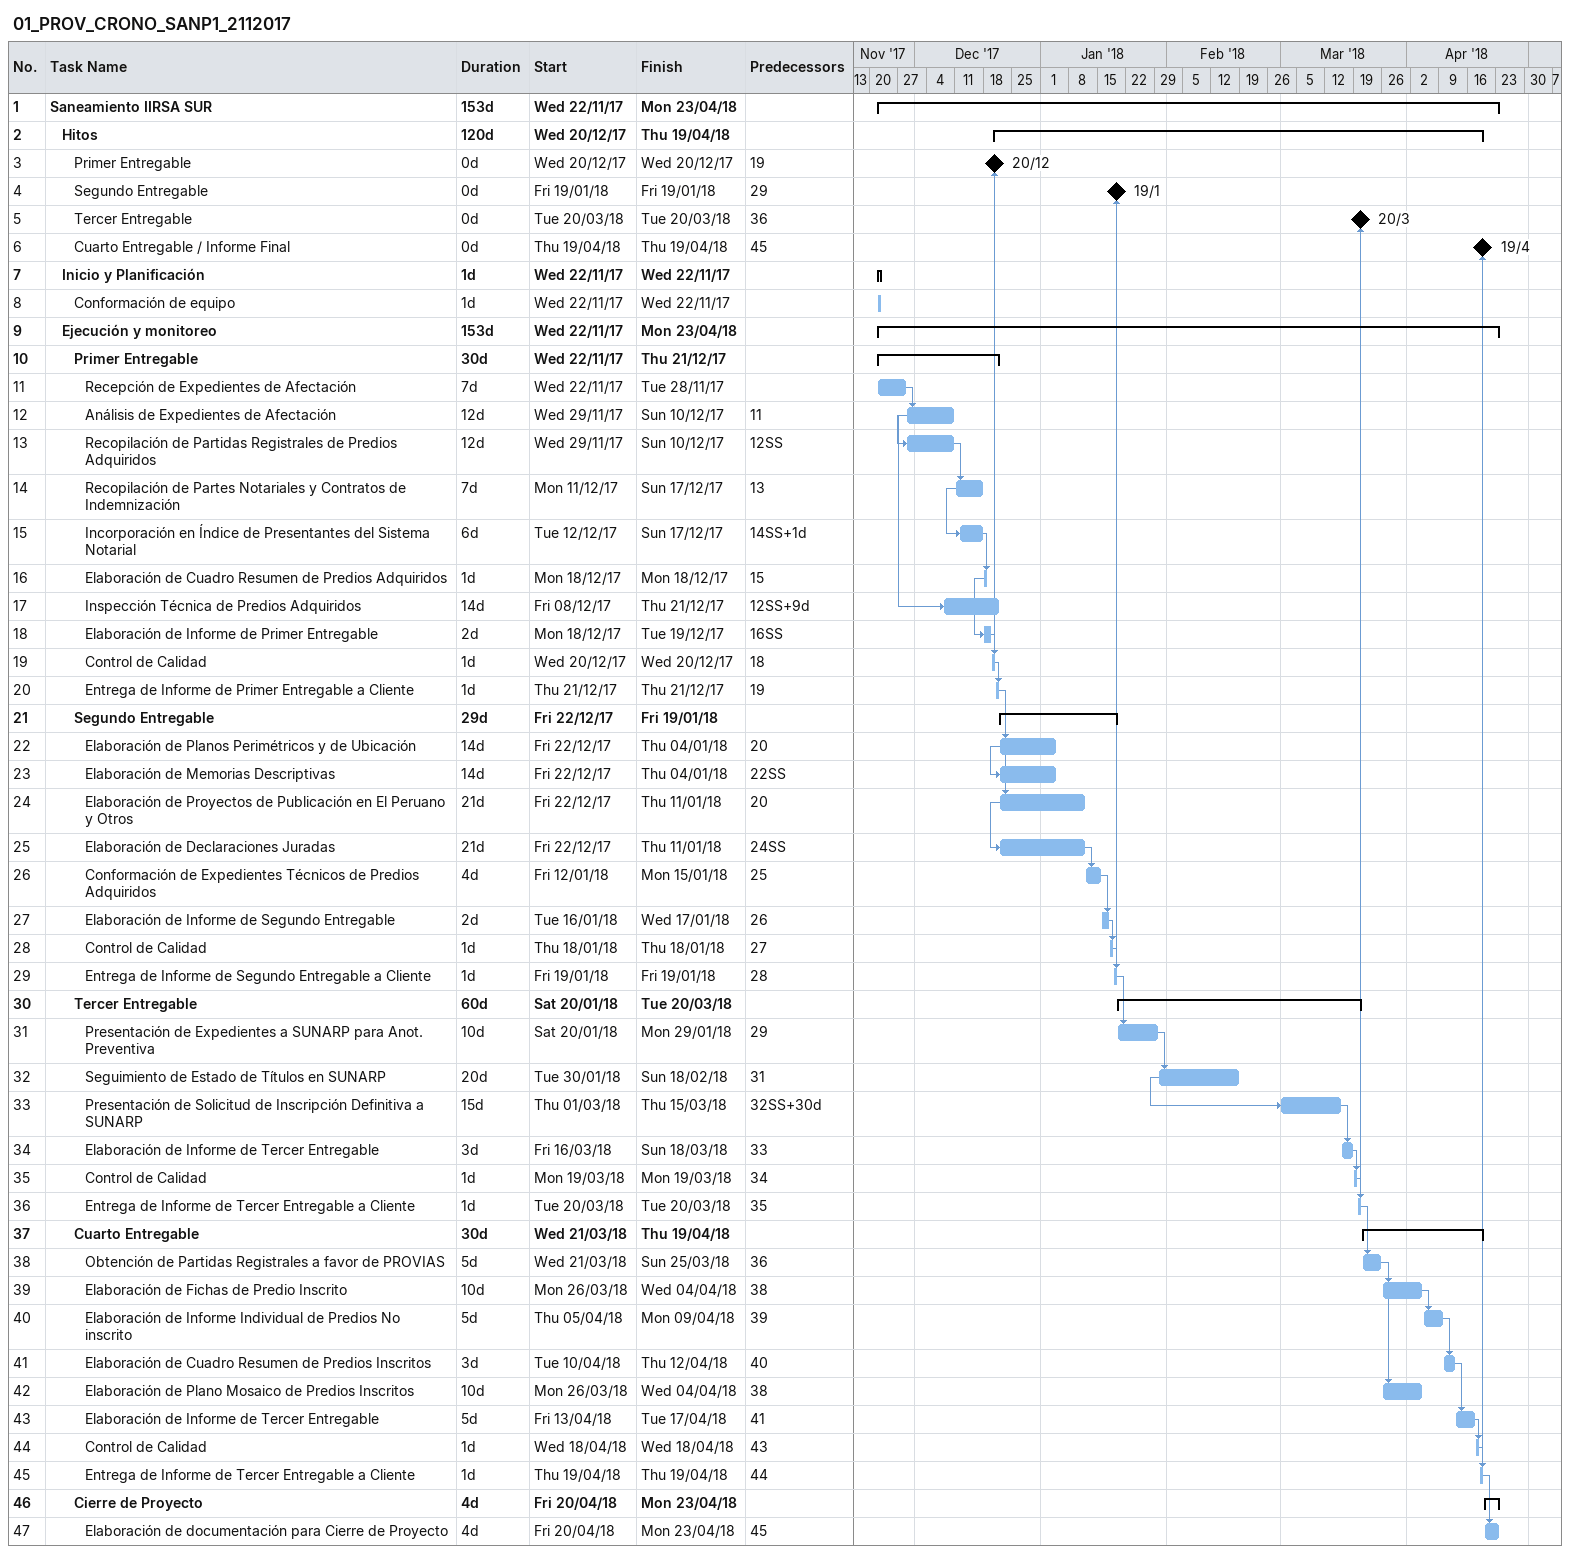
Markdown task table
01_PROV_CRONO_SANP1_2112017

| ID | Level | Task | Duration | Start | Finish | Predecessors |
|---|---|---|---|---|---|---|
| 1 | 1 | **Saneamiento IIRSA SUR** | 153d | 2017-11-22 | 2018-04-23 |  |
| 2 | 2 | **Hitos** | 120d | 2017-12-20 | 2018-04-19 |  |
| 3 | 3 | Primer Entregable | 0d | 2017-12-20 | 2017-12-20 | 19 |
| 4 | 3 | Segundo Entregable | 0d | 2018-01-19 | 2018-01-19 | 29 |
| 5 | 3 | Tercer Entregable | 0d | 2018-03-20 | 2018-03-20 | 36 |
| 6 | 3 | Cuarto Entregable / Informe Final | 0d | 2018-04-19 | 2018-04-19 | 45 |
| 7 | 2 | **Inicio y Planificación** | 1d | 2017-11-22 | 2017-11-22 |  |
| 8 | 3 | Conformación de equipo | 1d | 2017-11-22 | 2017-11-22 |  |
| 9 | 2 | **Ejecución y monitoreo** | 153d | 2017-11-22 | 2018-04-23 |  |
| 10 | 3 | **Primer Entregable** | 30d | 2017-11-22 | 2017-12-21 |  |
| 11 | 4 | Recepción de Expedientes de Afectación | 7d | 2017-11-22 | 2017-11-28 |  |
| 12 | 4 | Análisis de Expedientes de Afectación | 12d | 2017-11-29 | 2017-12-10 | 11 |
| 13 | 4 | Recopilación de Partidas Registrales de Predios Adquiridos | 12d | 2017-11-29 | 2017-12-10 | 12SS |
| 14 | 4 | Recopilación de Partes Notariales y Contratos de Indemnización | 7d | 2017-12-11 | 2017-12-17 | 13 |
| 15 | 4 | Incorporación en Índice de Presentantes del Sistema Notarial | 6d | 2017-12-12 | 2017-12-17 | 14SS+1d |
| 16 | 4 | Elaboración de Cuadro Resumen de Predios Adquiridos | 1d | 2017-12-18 | 2017-12-18 | 15 |
| 17 | 4 | Inspección Técnica de Predios Adquiridos | 14d | 2017-12-08 | 2017-12-21 | 12SS+9d |
| 18 | 4 | Elaboración de Informe de Primer Entregable | 2d | 2017-12-18 | 2017-12-19 | 16SS |
| 19 | 4 | Control de Calidad | 1d | 2017-12-20 | 2017-12-20 | 18 |
| 20 | 4 | Entrega de Informe de Primer Entregable a Cliente | 1d | 2017-12-21 | 2017-12-21 | 19 |
| 21 | 3 | **Segundo Entregable** | 29d | 2017-12-22 | 2018-01-19 |  |
| 22 | 4 | Elaboración de Planos Perimétricos y de Ubicación | 14d | 2017-12-22 | 2018-01-04 | 20 |
| 23 | 4 | Elaboración de Memorias Descriptivas | 14d | 2017-12-22 | 2018-01-04 | 22SS |
| 24 | 4 | Elaboración de Proyectos de Publicación en El Peruano y Otros | 21d | 2017-12-22 | 2018-01-11 | 20 |
| 25 | 4 | Elaboración de Declaraciones Juradas | 21d | 2017-12-22 | 2018-01-11 | 24SS |
| 26 | 4 | Conformación de Expedientes Técnicos de Predios Adquiridos | 4d | 2018-01-12 | 2018-01-15 | 25 |
| 27 | 4 | Elaboración de Informe de Segundo Entregable | 2d | 2018-01-16 | 2018-01-17 | 26 |
| 28 | 4 | Control de Calidad | 1d | 2018-01-18 | 2018-01-18 | 27 |
| 29 | 4 | Entrega de Informe de Segundo Entregable a Cliente | 1d | 2018-01-19 | 2018-01-19 | 28 |
| 30 | 3 | **Tercer Entregable** | 60d | 2018-01-20 | 2018-03-20 |  |
| 31 | 4 | Presentación de Expedientes a SUNARP para Anot. Preventiva | 10d | 2018-01-20 | 2018-01-29 | 29 |
| 32 | 4 | Seguimiento de Estado de Títulos en SUNARP | 20d | 2018-01-30 | 2018-02-18 | 31 |
| 33 | 4 | Presentación de Solicitud de Inscripción Definitiva a SUNARP | 15d | 2018-03-01 | 2018-03-15 | 32SS+30d |
| 34 | 4 | Elaboración de Informe de Tercer Entregable | 3d | 2018-03-16 | 2018-03-18 | 33 |
| 35 | 4 | Control de Calidad | 1d | 2018-03-19 | 2018-03-19 | 34 |
| 36 | 4 | Entrega de Informe de Tercer Entregable a Cliente | 1d | 2018-03-20 | 2018-03-20 | 35 |
| 37 | 3 | **Cuarto Entregable** | 30d | 2018-03-21 | 2018-04-19 |  |
| 38 | 4 | Obtención de Partidas Registrales a favor de PROVIAS | 5d | 2018-03-21 | 2018-03-25 | 36 |
| 39 | 4 | Elaboración de Fichas de Predio Inscrito | 10d | 2018-03-26 | 2018-04-04 | 38 |
| 40 | 4 | Elaboración de Informe Individual de Predios No inscrito | 5d | 2018-04-05 | 2018-04-09 | 39 |
| 41 | 4 | Elaboración de Cuadro Resumen de Predios Inscritos | 3d | 2018-04-10 | 2018-04-12 | 40 |
| 42 | 4 | Elaboración de Plano Mosaico de Predios Inscritos | 10d | 2018-03-26 | 2018-04-04 | 38 |
| 43 | 4 | Elaboración de Informe de Tercer Entregable | 5d | 2018-04-13 | 2018-04-17 | 41 |
| 44 | 4 | Control de Calidad | 1d | 2018-04-18 | 2018-04-18 | 43 |
| 45 | 4 | Entrega de Informe de Tercer Entregable a Cliente | 1d | 2018-04-19 | 2018-04-19 | 44 |
| 46 | 3 | **Cierre de Proyecto** | 4d | 2018-04-20 | 2018-04-23 |  |
| 47 | 4 | Elaboración de documentación para Cierre de Proyecto | 4d | 2018-04-20 | 2018-04-23 | 45 |
